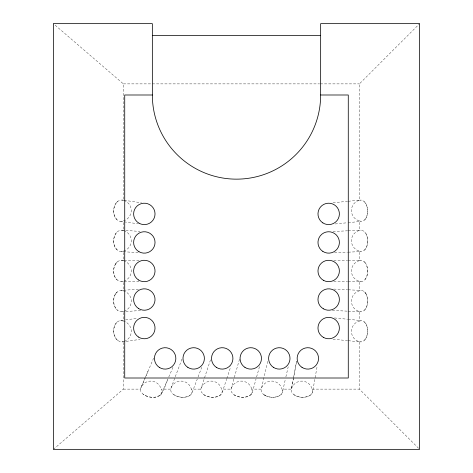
<?xml version="1.0" encoding="UTF-8"?>
<svg xmlns="http://www.w3.org/2000/svg" width="473" height="473" viewBox="0 0 473 473"><rect width="100%" height="100%" fill="white"/><g stroke="black" fill="none" stroke-linecap="round" stroke-linejoin="round"><path stroke-width="0.35" stroke-dasharray="2.37 1.77" d="M53.378 449.35L123.347 389.119L123.347 341.725A10.702 10.702 0 0 0 123.352 321.049L123.347 311.524A10.702 10.702 0 0 0 123.347 290.848L123.347 281.323A10.702 10.702 0 0 0 123.347 260.647L123.347 251.122A10.702 10.702 0 0 0 123.347 230.446L123.347 220.915A10.702 10.702 0 0 0 123.347 200.245L123.347 83.881L53.378 23.65M418.581 448.309L359.391 389.119L359.391 341.725A10.702 10.702 0 0 1 359.397 321.043L359.391 311.524A10.702 10.702 0 0 1 359.397 290.842L359.391 281.323A10.702 10.702 0 0 1 359.391 260.641L359.391 251.116A10.696 10.696 0 0 1 359.391 230.44L359.391 220.915A10.696 10.696 0 0 1 359.391 200.239L359.391 83.881L419.622 23.65M161.216 394.251L162.068 391.81L161.145 389.119L170.611 389.119A10.708 10.708 0 0 1 191.358 389.119L200.812 389.119A10.708 10.708 0 0 1 221.559 389.119L231.013 389.119A10.708 10.708 0 0 1 251.76 389.119M296.595 361.561L291.262 389.935L291.681 392.147L293.378 394.287A78.494 12.28 0 0 0 295.483 395.688A49.293 7.71 0 0 0 296.098 395.966C300.178 397.687 305.038 397.84 309.088 395.948A48.571 7.598 0 0 0 309.602 395.67L309.78 395.564A79.363 12.416 0 0 0 311.382 394.269L312.499 392.454L317.259 365.653M181.999 359.031L170.611 389.119L171.078 391.827L173.23 394.299A79.151 12.381 0 0 0 175.524 395.7A49.748 7.781 0 0 0 176.175 395.972C180.266 397.604 185.132 397.923 189.159 395.936A48.305 7.556 0 0 0 189.638 395.659L189.803 395.552A78.938 12.351 0 0 0 191.234 394.257L192.186 391.81L191.346 389.119M251.329 394.263L252.422 391.81L251.754 389.119L261.214 389.119A10.708 10.708 0 0 1 281.967 389.119L291.421 389.119L293.284 379.121M293.414 378.406L296.606 361.266M203.295 394.293A78.973 12.357 0 0 0 205.513 395.694A49.624 7.763 0 0 0 206.157 395.972C210.243 397.622 215.109 397.899 219.141 395.936A48.364 7.568 0 0 0 219.632 395.659L219.797 395.558A79.038 12.363 0 0 0 221.269 394.257L222.304 391.81L221.553 389.119M265.519 395.688A49.393 7.728 0 0 0 266.116 395.966C270.195 397.663 275.061 397.858 279.105 395.942A48.494 7.586 0 0 0 279.614 395.665L279.785 395.558A79.245 12.399 0 0 0 281.346 394.263L282.405 392.454L285.396 379.027M285.887 376.875L288.199 366.812M267.783 361.331L264.123 376.904M263.952 377.62L261.078 390.036L261.628 392.259L263.343 394.293M252.31 392.454L256.023 379.033M256.603 376.963L259.689 365.948M282.405 392.454L282.523 390.745L281.955 389.119M239.492 359.226L230.972 389.32L231.362 391.934L233.307 394.293A78.802 12.328 0 0 0 235.507 395.694A49.505 7.745 0 0 0 236.133 395.966C240.219 397.645 245.085 397.882 249.123 395.942A48.429 7.574 0 0 0 249.62 395.665L249.791 395.558A79.139 12.381 0 0 0 251.311 394.263M312.499 392.454L312.677 390.745L312.156 389.119A10.708 10.708 0 0 0 291.415 389.119M210.491 359.882L200.812 389.119L201.191 391.827L203.272 394.299M222.209 392.448L226.585 379.216M226.815 378.518L230.729 366.681M198.069 376.963L201.735 367.32M192.115 392.448L197.282 379.033M145.193 377.809L140.392 389.22L140.96 391.833L143.195 394.299A79.34 12.41 0 0 0 145.536 395.7M148.008 371.151L145.477 377.141L153.808 357.683M141.498 386.447L145.176 377.803M168.766 377.046L173.035 367.131M162.02 392.448L167.909 379.033C164.403 387.328 162.363 398.763 151.715 397.255C149.823 397.113 147.948 396.693 146.192 395.978A49.872 7.804 0 0 1 145.56 395.7M115.678 263.739L115.554 263.928A50.812 9.194 -90 0 0 115.235 264.472C113.1 268.451 113.1 273.518 115.235 277.491A50.812 9.194 90 0 0 115.554 278.041A78.678 14.237 -90 0 0 117.079 279.868L119.84 281.476L123.506 281.683M115.666 293.751L115.43 294.123A47.501 8.597 -90 0 0 115.122 294.661C113.053 298.676 113.159 303.743 115.353 307.687A54.478 9.856 -90 0 0 115.69 308.242A83.987 15.201 -90 0 0 117.274 310.081L120.148 311.672L123.347 311.524M359.391 341.725C367.586 343.209 369.271 329.953 366.285 324.454A48.565 7.598 -90 0 0 366.007 323.916L365.907 323.733A79.358 12.416 -90 0 0 364.612 322.06M359.391 311.524C367.574 313.292 369.289 299.906 366.291 294.472A48.648 7.609 -90 0 0 366.013 293.928L365.907 293.745M348.27 281.683L361.088 281.683C368.236 280.584 368.804 269.87 366.291 264.496A48.743 7.627 -90 0 0 366.013 263.94L365.907 263.751M359.391 251.116C367.527 253.469 369.324 239.805 366.291 234.513A48.837 7.639 -90 0 0 366.019 233.952L365.913 233.757A79.766 12.475 -90 0 0 364.618 231.959M359.391 220.915C367.58 223.8 369.147 209.622 366.297 204.537A48.938 7.657 -90 0 0 366.019 203.964L365.913 203.768A79.913 12.499 -90 0 0 364.624 201.924L362.058 200.162L359.391 200.245M116.943 322.267C112.964 326.37 112.704 333.063 115.477 337.882A58.504 10.589 -90 0 0 115.708 338.254A85.229 15.426 90 0 0 117.339 340.17L120.189 341.796L123.347 341.725M138.488 289.222L120.982 290.434C112.326 291.463 111.498 305.593 117.529 310.323M123.506 260.28C113.49 258.625 110.44 274.718 117.328 280.111M123.347 230.446C114.915 228.305 111.279 241.325 115.122 247.308A47.501 8.597 90 0 0 115.43 247.846A75.402 13.646 90 0 0 117.008 249.768L118.693 250.95L120.503 251.494L138.488 252.742M123.347 200.245C115.004 198.364 111.356 211.094 115.016 217.119A43.516 7.875 90 0 0 115.311 217.657L115.424 217.846A72.227 13.073 90 0 0 116.831 219.573L117.848 220.406A149.947 27.132 90 0 0 120.621 221.358L123.347 220.915M364.517 340.182L364.624 340.063A77.98 12.197 90 0 0 366.019 338.029M364.512 310.14L364.618 310.028A77.832 12.174 90 0 0 366.019 308.041A48.837 7.639 90 0 0 366.291 307.456C369.111 302.383 367.574 288.223 359.391 290.848M364.506 250.063L364.612 249.963A77.56 12.132 90 0 0 366.013 248.065A48.648 7.609 90 0 0 366.291 247.497C369.318 242.146 367.562 228.595 359.391 230.446M117.127 292.066L117.008 292.172A79.281 14.344 -90 0 0 115.666 293.733M117.328 261.859L117.079 262.077A80.688 14.604 -90 0 0 115.678 263.721M191.334 394.151C186.486 398.905 178.274 397.817 173.1 394.192M221.376 394.151C216.492 398.834 208.297 397.894 203.136 394.192M117.742 201.433L117.339 201.776A87.351 15.81 90 0 0 115.838 203.502M251.417 394.157C246.504 398.769 238.327 397.964 233.177 394.186M281.459 394.157C276.516 398.698 268.351 398.035 263.219 394.186M311.5 394.163C306.534 398.627 298.374 398.106 293.254 394.18M159.809 395.552L159.643 395.653A48.252 7.55 0 0 1 159.176 395.931C154.062 398.437 147.635 397.344 143.059 394.198M359.391 321.055L362.052 320.635L364.612 322.042M359.391 260.647L362.052 260.398L364.618 261.971A79.624 12.458 -90 0 1 365.913 263.733M123.347 251.122L120.982 251.535M123.347 281.323L121.354 281.683M122.105 341.973L140.073 339.378M117.742 340.536C113.467 336.687 112.503 329.923 115.022 324.839A44.415 8.035 -90 0 1 115.311 324.312L115.536 323.946A74.095 13.41 -90 0 1 116.831 322.391A101.399 18.346 90 0 1 117.393 321.888L117.848 321.563A149.953 27.138 -90 0 1 120.621 320.605L124.86 320.014M125.564 319.914L137.761 318.252M333.045 202.769L347.56 201.327M348.27 201.256L361.088 199.984M335.233 223.954L347.56 222.73M348.27 222.659L361.088 221.388M121.727 311.831L140.682 310.483M120.621 320.588L123.347 321.049M333.045 231.528L347.56 230.806M348.27 230.771L361.088 230.132M334.506 252.86L347.56 252.21M348.27 252.174L361.088 251.535M120.982 290.434L123.347 290.848M123.347 83.881L319.559 83.881M320.298 83.881L359.391 83.881M124.228 260.28L139.304 260.28M333.772 260.28L347.56 260.28M348.27 260.28L361.088 260.28M124.228 281.683L139.304 281.683M333.772 281.683L347.56 281.683M123.347 389.119L140.41 389.119A10.708 10.708 0 0 1 161.157 389.119M312.156 389.119L359.391 389.119M121.354 260.28L123.347 260.647M361.088 281.683L359.391 281.323M333.772 289.074L347.56 289.76M348.27 289.795L361.088 290.434M332.318 310.406L347.56 311.163M348.27 311.199L361.088 311.837M121.727 230.138L139.955 231.433M334.5 317.939L347.56 319.234M348.27 319.305L361.088 320.582M333.045 339.2L347.56 340.643M348.27 340.708L361.088 341.985M120.621 221.382L123.494 221.772M124.216 221.867L137.862 223.729M122.105 199.996L123.536 200.203M124.257 200.31L141.462 202.787M364.506 291.9L364.612 292.007A79.488 12.434 -90 0 1 365.907 293.721M117.127 249.904C113.094 245.871 112.645 239.167 115.353 234.283A54.478 9.856 90 0 1 115.69 233.727L115.82 233.532A86.056 15.574 90 0 1 117.274 231.882M116.943 219.697C112.988 215.599 112.716 208.912 115.477 204.088A58.504 10.589 90 0 1 115.838 203.52M364.506 321.942C368.189 326.122 368.42 332.46 366.297 337.432A48.938 7.657 90 0 1 366.019 338.006M364.512 261.865C368.089 266.128 368.485 272.472 366.291 277.474A48.743 7.627 90 0 1 366.013 278.029A77.696 12.156 90 0 1 364.618 279.969M364.517 201.788C367.994 206.127 368.55 212.483 366.285 217.515A48.565 7.598 90 0 1 366.007 218.047M265.495 395.694A78.642 12.304 0 0 1 263.366 394.293M366.013 218.077A77.43 12.115 90 0 1 364.612 219.898M161.198 394.251A78.849 12.333 0 0 1 159.827 395.552"/><path stroke-width="0.71" d="M152.347 35.386L320.653 35.386M152.347 94.996L124.724 94.996L124.724 378.004L348.276 378.004L348.276 94.996L320.653 94.996A84.153 84.153 0 0 1 236.5 179.149A84.153 84.153 0 0 1 152.347 94.996L152.347 23.65L53.378 23.65L53.378 449.35L419.622 449.35L419.622 23.65L320.653 23.65L320.653 94.996M322.876 222.901A10.708 10.708 0 0 0 339.372 214.435A10.708 10.708 0 0 0 323.792 204.383A10.708 10.708 0 0 0 322.876 222.901M322.876 251.441A10.708 10.708 0 0 0 339.372 242.974A10.708 10.708 0 0 0 323.792 232.923A10.708 10.708 0 0 0 322.876 251.441M323.325 280.252A10.708 10.708 0 0 0 339.383 270.982A10.708 10.708 0 0 0 323.325 261.711A10.708 10.708 0 0 0 323.325 280.252M323.325 308.792A10.708 10.708 0 0 0 339.383 299.527A10.708 10.708 0 0 0 323.325 290.251A10.708 10.708 0 0 0 323.325 308.792M323.325 337.332A10.708 10.708 0 0 0 339.383 328.067A10.708 10.708 0 0 0 323.325 318.79A10.708 10.708 0 0 0 323.325 337.332M302.04 367.403A10.708 10.708 0 0 0 318.536 358.936A10.708 10.708 0 0 0 302.957 348.885A10.708 10.708 0 0 0 302.04 367.403M273.5 367.403A10.708 10.708 0 0 0 289.996 358.936A10.708 10.708 0 0 0 274.417 348.885A10.708 10.708 0 0 0 273.5 367.403M244.961 367.403A10.708 10.708 0 0 0 261.457 358.936A10.708 10.708 0 0 0 245.871 348.885A10.708 10.708 0 0 0 244.961 367.403M216.421 367.403A10.708 10.708 0 0 0 232.917 358.936A10.708 10.708 0 0 0 217.332 348.885A10.708 10.708 0 0 0 216.421 367.403M187.882 367.403A10.708 10.708 0 0 0 204.377 358.936A10.708 10.708 0 0 0 188.792 348.885A10.708 10.708 0 0 0 187.882 367.403M159.342 367.403A10.708 10.708 0 0 0 175.838 358.936A10.708 10.708 0 0 0 160.252 348.885A10.708 10.708 0 0 0 159.342 367.403M138.524 337.054A10.702 10.702 0 0 0 155.02 328.593A10.702 10.702 0 0 0 139.44 318.542A10.702 10.702 0 0 0 138.524 337.054M138.524 308.514A10.702 10.702 0 0 0 155.02 300.053A10.702 10.702 0 0 0 139.44 290.002A10.702 10.702 0 0 0 138.524 308.514M138.524 279.975A10.702 10.702 0 0 0 155.02 271.514A10.702 10.702 0 0 0 139.44 261.463A10.702 10.702 0 0 0 138.524 279.975M138.973 251.713A10.702 10.702 0 0 0 155.032 242.442A10.702 10.702 0 0 0 138.973 233.177A10.702 10.702 0 0 0 138.973 251.713M138.973 223.173A10.702 10.702 0 0 0 155.032 213.908A10.702 10.702 0 0 0 138.979 204.638A10.702 10.702 0 0 0 138.973 223.173"/></g></svg>
